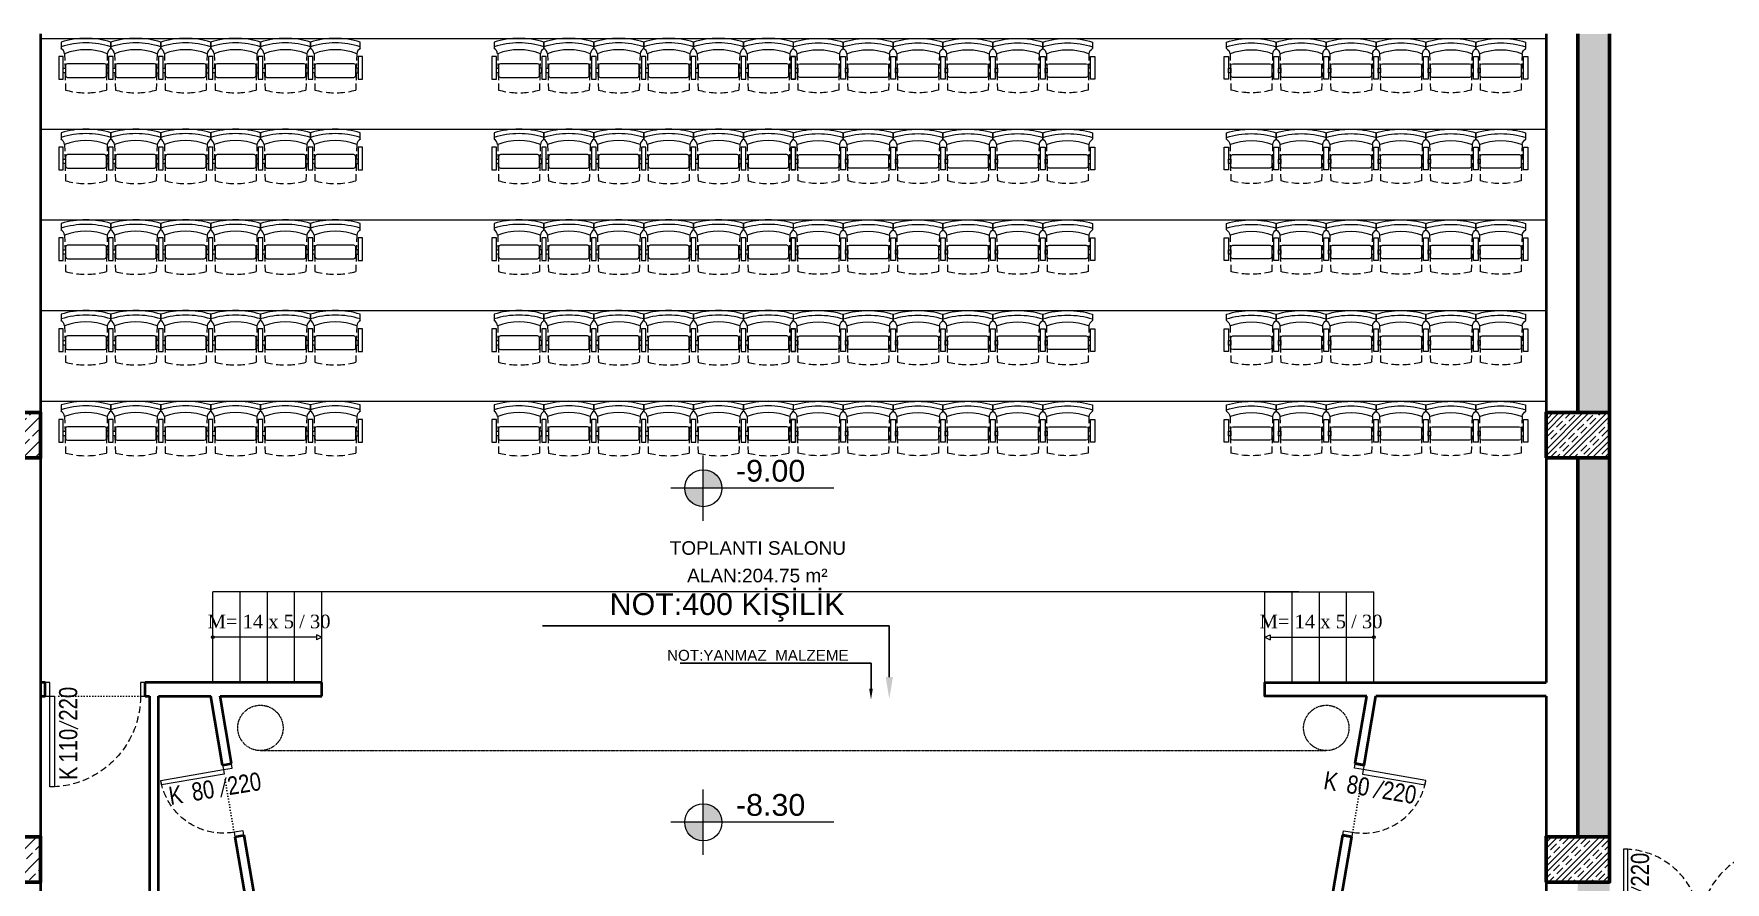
# Model space of a CAD drawing. Header units: millimetres. Extents: x -7453 to 3447, y 1740 to 11040.
# Drawn here: x -3976 to -2111, y 5354 to 6289 of the extents above; entities that cross this region are included whole.
import ezdxf
from ezdxf import colors
from ezdxf.entities.mleader import LeaderData, LeaderLine
from ezdxf.enums import TextEntityAlignment as Align
from ezdxf.math import Vec2, Vec3

# ---------------------------------------------------------------- set-up
doc = ezdxf.new("R2010")
doc.units = ezdxf.units.MM
for name, pattern in [('ACAD_ISO07W100', [3, 0, -3]), ('DASHED', [0.75, 0.5, -0.25]), ('HIDDEN', [9.525, 6.35, -3.175])]:
    doc.linetypes.add(name, pattern=pattern)
for name, color, linetype, lineweight in [('betonarme-İM', 1, 'Continuous', 50), ('duvar-İM', 71, 'Continuous', 35), ('IZDUSUM INCE', 252, 'Continuous', 5), ('kapı-açılış-İM', 253, 'Continuous', 5), ('kapı-kesit-İM', 252, 'Continuous', 9), ('kapı-poz-İM', 115, 'Continuous', 0), ('kot-İM', 43, 'Continuous', 20), ('merdiven-İM', 251, 'Continuous', 20), ('tarama-b.a-İM', 8, 'Continuous', 9), ('tefriş-eşya-İM', 155, 'Continuous', 0), ('yazı-malzeme-İM', 45, 'Continuous', 20), ('yazı-mekan-İM', 43, 'Continuous', 30)]:
    doc.layers.add(name, color=color, linetype=linetype, lineweight=lineweight)
doc.styles.add('ARIAL', font='arial.ttf')
doc.styles.get("Standard").update_dxf_attribs({"font": 'arial.ttf'})
doc.styles.add('YAZ-50', font='times.ttf', dxfattribs={"width": 0.9})
pattern_1 = [(45, (-6191.761, 28331.088), (-13.258252, 13.258252), []), (45, (-6178.503, 28331.088), (-13.258252, 13.258252), [9.375, -4.6875])]
pattern_2 = [(45, (-6191.761, 28296.088), (-13.258252, 13.258252), []), (45, (-6178.503, 28296.088), (-13.258252, 13.258252), [9.375, -4.6875])]

# ---------------------------------------------------------------- blocks, each defined once
blk = doc.blocks.new('okul 15-110')
at = {"layer": 'duvar-İM'}
for points in [[(0, 15), (0, 0)], [(110, 15), (110, 0)]]:
    blk.add_lwpolyline(points, dxfattribs=at)
at = {"layer": 'kapı-açılış-İM', "linetype": 'ACAD_ISO07W100'}
blk.add_line((105, 15), (10, 15), dxfattribs=at)
at = {"layer": 'kapı-açılış-İM', "color": 30, "linetype": 'DASHED', "ltscale": 15}
blk.add_arc((5, 15), 100, 0, 90, dxfattribs=at)
at = {"layer": 'kapı-kesit-İM', "color": 30}
blk.add_lwpolyline([(5, 15), (10, 15), (10, 115), (5, 115)], close=True, dxfattribs=at)
at = {"layer": 'kapı-kesit-İM', "color": 84}
for points in [[(5, 0), (0, 0), (0, 15), (5, 15)], [(110, 0), (105, 0), (105, 15), (110, 15)]]:
    blk.add_lwpolyline(points, close=True, dxfattribs=at)
blk = doc.blocks.new('konferans revit altlık_dwg_konf koltuk 2-393518-01_ 1_ KAT')
at = {"layer": 'tefriş-eşya-İM'}
for p, q in [((-0.235, -0.169), (-0.233, -0.242)), ((0.235, -0.169), (0.233, -0.242)), ((-0.232, -0.278), (-0.231, -0.33)), ((-0.225, -0.3), (-0.225, -0.41)), ((0.205, -0.28), (-0.205, -0.28)), ((0.225, -0.41), (0.225, -0.3)), ((0.232, -0.278), (0.231, -0.33)), ((-0.23, -0.388), (-0.228, -0.461)), ((-0.227, -0.497), (-0.225, -0.57)), ((-0.205, -0.43), (0.205, -0.43)), ((0.227, -0.497), (0.225, -0.57)), ((0.23, -0.388), (0.228, -0.461))]:
    blk.add_line(p, q, dxfattribs=at)
for points in [[(-0.275, -0.04), (-0.275, -0.093), (-0.275, -0.11)], [(0.275, -0.11), (0.275, -0.093), (0.275, -0.04)]]:
    blk.add_lwpolyline(points, dxfattribs=at)
for points in [[(-0.3, -0.2), (-0.3, -0.45), (-0.25, -0.45), (-0.25, -0.2)], [(-0.25, -0.33), (-0.225, -0.33), (-0.225, -0.38), (-0.25, -0.38)], [(0.25, -0.33), (0.225, -0.33), (0.225, -0.38), (0.25, -0.38)], [(0.25, -0.2), (0.25, -0.45), (0.3, -0.45), (0.3, -0.2)]]:
    blk.add_lwpolyline(points, close=True, dxfattribs=at)
for centre, radius, start, end in [((0, -0.966), 0.966, 73.4545, 106.5455), ((0, -0.961), 0.911, 72.4237, 107.5763), ((0, -0.961), 0.911, 72.4237, 107.5763), ((-0.324, -0.186), 0.0903, 11.16, 57.4402), ((0, -0.78), 0.655, 68.9609, 111.0391), ((0.324, -0.186), 0.0903, 122.5598, 168.84), ((-0.205, -0.3), 0.02, 90, 180), ((0.205, -0.3), 0.02, 0, 90), ((-0.205, -0.41), 0.02, 180, 270), ((0.205, -0.41), 0.02, 270, 0), ((0, 0.259), 0.859, 254.8129, 260.3355), ((0, 0.259), 0.859, 263.0968, 268.6194), ((0, 0.259), 0.859, 271.3806, 276.9032), ((0, 0.259), 0.859, 279.6645, 285.1871)]:
    blk.add_arc(centre, radius, start, end, dxfattribs=at)
blk = doc.blocks.new('okul 10-80')
at = {"layer": 'duvar-İM'}
for points in [[(0, 10), (0, 0)], [(80, 10), (80, 0)]]:
    blk.add_lwpolyline(points, dxfattribs=at)
at = {"layer": 'kapı-açılış-İM', "linetype": 'ACAD_ISO07W100'}
blk.add_line((75, 10), (10, 10), dxfattribs=at)
at = {"layer": 'kapı-açılış-İM', "color": 30, "linetype": 'DASHED', "ltscale": 15}
blk.add_arc((5, 10), 70, 0, 90, dxfattribs=at)
at = {"layer": 'kapı-kesit-İM', "color": 30}
blk.add_lwpolyline([(5, 10), (10, 10), (10, 80), (5, 80)], close=True, dxfattribs=at)
at = {"layer": 'kapı-kesit-İM', "color": 84}
for points in [[(5, 0), (0, 0), (0, 10), (5, 10)], [(80, 0), (75, 0), (75, 10), (80, 10)]]:
    blk.add_lwpolyline(points, close=True, dxfattribs=at)
blk = doc.blocks.new('KOLON KONFERANS')
at = {"layer": 'tarama-b.a-İM'}
h = blk.add_hatch(dxfattribs=at)
h.set_pattern_fill('ANSI33', color=256, scale=75, style=0)
h.set_pattern_definition(pattern_1)
h.paths.add_polyline_path([(31281, -71600.6), (31281, -71550.6), (31351, -71550.6), (31351, -71600.6)])
h = blk.add_hatch(dxfattribs=at)
h.set_pattern_fill('ANSI33', color=256, scale=75, style=0)
h.set_pattern_definition(pattern_1)
h.paths.add_polyline_path([(33011, -71600.6), (33011, -71550.6), (33081, -71550.6), (33081, -71600.6)])
h = blk.add_hatch(dxfattribs=at)
h.set_pattern_fill('ANSI33', color=256, scale=75, style=0)
h.set_pattern_definition(pattern_2)
h.paths.add_polyline_path([(31281, -72068.1), (31281, -72018.1), (31351, -72018.1), (31351, -72068.1)])
h = blk.add_hatch(dxfattribs=at)
h.set_pattern_fill('ANSI33', color=256, scale=75, style=0)
h.set_pattern_definition(pattern_2)
h.paths.add_polyline_path([(33011, -72068.1), (33011, -72018.1), (33081, -72018.1), (33081, -72068.1)])
at = {"layer": 'betonarme-İM', "elevation": 0}
for points in [[(31281, -71600.6), (31281, -71550.6), (31351, -71550.6), (31351, -71600.6)], [(33011, -71600.6), (33011, -71550.6), (33081, -71550.6), (33081, -71600.6)], [(31281, -72068.1), (31281, -72018.1), (31351, -72018.1), (31351, -72068.1)], [(33011, -72068.1), (33011, -72018.1), (33081, -72018.1), (33081, -72068.1)]]:
    blk.add_lwpolyline(points, close=True, dxfattribs=at)
blk = doc.blocks.new('KAPI ETİKET 100')
blk.add_lwpolyline([(-19.9, 65.2), (0.6, 56.3)])
at = {"width": 0.8}
blk.add_attdef('000', text='', height=20, rotation=90, dxfattribs=at).set_placement((-20.2, 84.1), align=Align.TOP_CENTER)
blk.add_attdef('000', text='', height=20, rotation=90, dxfattribs=at).set_placement((-0.1, 37.9), align=Align.CENTER)
blk.add_attdef('K', text='', height=20, rotation=90, dxfattribs=at).set_placement((-10, 7.5), align=Align.MIDDLE_CENTER)
blk = doc.blocks.new('kot plan 100')
h = blk.add_hatch(color=256)
h.paths.add_polyline_path([(0, 20.4), (0, 0), (20.4, 0, 0.414214)])
h.paths.add_polyline_path([(0, 0), (-20.4, 0, 0.414214), (0, -20.4)])
at = {"ltscale": 500}
for points in [[(0, -36), (0, 36)], [(144, 0), (-36, 0)]]:
    blk.add_lwpolyline(points, dxfattribs=at)
blk.add_circle((0, 0), 20.4)
at = {"style": 'ARIAL'}
blk.add_attdef('INCE_KOT', (36, 7.2), '', height=36, dxfattribs=at)
blk.add_attdef('KALIN_KOT', text='', height=36, dxfattribs=at).set_placement((36, -7.2), align=Align.TOP_LEFT)
blk = doc.blocks.new('15-180')
at = {"layer": 'duvar-İM'}
for points in [[(0, 15), (0, 0)], [(180, 15), (180, 0)]]:
    blk.add_lwpolyline(points, dxfattribs=at)
at = {"layer": 'kapı-açılış-İM', "linetype": 'ACAD_ISO07W100'}
blk.add_line((10, 15), (170, 15), dxfattribs=at)
at = {"layer": 'kapı-açılış-İM', "color": 30, "linetype": 'DASHED', "ltscale": 15}
for centre, radius, start, end in [((5.3, 15.1), 84.7, 359.9255, 90.1801), ((175, 15), 85, 90, 180)]:
    blk.add_arc(centre, radius, start, end, dxfattribs=at)
at = {"layer": 'kapı-kesit-İM', "color": 30}
for points in [[(5, 15), (10, 15), (10, 100), (5, 100)], [(175, 15), (170, 15), (170, 100), (175, 100)]]:
    blk.add_lwpolyline(points, close=True, dxfattribs=at)
at = {"layer": 'kapı-kesit-İM', "color": 84}
for points in [[(5, 0), (0, 0), (0, 15), (5, 15)], [(175, 0), (180, 0), (180, 15), (175, 15)]]:
    blk.add_lwpolyline(points, close=True, dxfattribs=at)
blk = doc.blocks.new('DAİRE ETİKET İM')
at = {"layer": 'yazı-mekan-İM', "style": 'ARIAL'}
blk.add_attdef('DAİRENO', text='', height=15, dxfattribs=at).set_placement((50, 2.8), align=Align.CENTER)
at = {"layer": 'yazı-mekan-İM'}
blk.add_attdef('ALAN:', text='', height=15, dxfattribs=at).set_placement((49.4, -27.6), align=Align.CENTER)

msp = doc.modelspace()

# ---------------------------------------------------------------- hatches: boundary and pattern name
at = {"layer": 'tarama-b.a-İM'}
h = msp.add_hatch(dxfattribs=at)
h.set_pattern_fill('ANSI33', color=256, scale=75, style=0)
h.set_pattern_definition([(45, (-12414.44, 142253.633), (-13.2582521, 13.2582521), []), (45, (-12401.181, 142253.633), (-13.2582521, 13.2582521), [9.375, -4.6875])])
h.paths.add_polyline_path([(-2238.78, 6763.56), (-2273.78, 6763.56), (-2273.78, 6648.56), (-2238.78, 6648.56)])
h.paths.add_polyline_path([(-2238.78, 6338.56), (-2273.78, 6338.56), (-2273.78, 6568.56), (-2238.78, 6568.56)])
h.paths.add_polyline_path([(-2238.78, 5871.06), (-2273.78, 5871.06), (-2273.78, 6288.56), (-2238.78, 6288.56)])
h.paths.add_polyline_path([(-2238.78, 5403.56), (-2273.78, 5403.56), (-2273.78, 5821.06), (-2238.78, 5821.06)])
h.paths.add_polyline_path([(-2238.78, 4928.56), (-2273.78, 4928.56), (-2273.78, 5353.56), (-2238.78, 5353.56)])
h.paths.add_polyline_path([(-2238.78, 4583.56), (-2273.78, 4583.56), (-2273.78, 4878.56), (-2238.78, 4878.56)])
h.paths.add_polyline_path([(-2238.78, 4448.56), (-2273.78, 4448.56), (-2273.78, 4473.56), (-2238.78, 4473.56)])
h = msp.add_hatch(dxfattribs=at)
h.set_pattern_fill('ANSI33', color=256, scale=75, style=0)
h.set_pattern_definition([(45, (-12379.44, 129454.781), (-13.2582521, 13.2582521), []), (45, (-12366.181, 129454.781), (-13.2582521, 13.2582521), [9.375, -4.6875])])
h.paths.add_polyline_path([(-2238.78, 6648.56), (-2273.78, 6648.56), (-2273.78, 6763.56), (-2238.78, 6763.56)])
h.paths.add_polyline_path([(-2238.78, 6338.56), (-2273.78, 6338.56), (-2273.78, 6568.56), (-2238.78, 6568.56)])
h.paths.add_polyline_path([(-2238.78, 5871.06), (-2273.78, 5871.06), (-2273.78, 6288.56), (-2238.78, 6288.56)])
h.paths.add_polyline_path([(-2238.78, 5403.56), (-2273.78, 5403.56), (-2273.78, 5821.06), (-2238.78, 5821.06)])
h.paths.add_polyline_path([(-2238.78, 4928.56), (-2273.78, 4928.56), (-2273.78, 5353.56), (-2238.78, 5353.56)])
h.paths.add_polyline_path([(-2238.78, 4583.56), (-2273.78, 4583.56), (-2273.78, 4878.56), (-2238.78, 4878.56)])
h.paths.add_polyline_path([(-2273.78, 4448.56), (-2253.78, 4448.56), (-2253.78, 4448.56), (-2238.78, 4448.56), (-2238.78, 4473.56), (-2273.78, 4473.56)])
h = msp.add_hatch(dxfattribs=at)
h.set_pattern_fill('ANSI33', color=256, scale=75, style=0)
h.set_pattern_definition([(45, (-41511.535, 105752.777), (-13.258252, 13.258252), []), (45, (-41498.276, 105752.777), (-13.258252, 13.258252), [9.375, -4.6875])])
h.paths.add_polyline_path([(-2308.78, 5821.06), (-2308.78, 5871.06), (-2238.78, 5871.06), (-2238.78, 5821.06)])
h = msp.add_hatch(dxfattribs=at)
h.set_pattern_fill('ANSI33', color=256, scale=75, style=0)
h.set_pattern_definition([(45, (-41511.535, 105717.777), (-13.258252, 13.258252), []), (45, (-41498.276, 105717.777), (-13.258252, 13.258252), [9.375, -4.6875])])
h.paths.add_polyline_path([(-2308.78, 5353.56), (-2308.78, 5403.56), (-2238.78, 5403.56), (-2238.78, 5353.56)])

# ---------------------------------------------------------------- linework, layer by layer
at = {"layer": 'betonarme-İM', "elevation": 0}
for points in [[(-2273.78, 6288.56), (-2273.78, 5871.06)], [(-2273.78, 6288.56), (-2273.78, 5871.06)], [(-2238.78, 6288.56), (-2238.78, 5871.06)], [(-2238.78, 6288.56), (-2238.78, 5871.06)], [(-2273.78, 5821.06), (-2273.78, 5403.56)], [(-2273.78, 5821.06), (-2273.78, 5403.56)], [(-2238.78, 5821.06), (-2238.78, 5403.56)], [(-2238.78, 5821.06), (-2238.78, 5403.56)]]:
    msp.add_lwpolyline(points, dxfattribs=at)
for points in [[(-4038.78, 5821.06), (-4038.78, 5871.06), (-3968.78, 5871.06), (-3968.78, 5821.06)], [(-2308.78, 5821.06), (-2308.78, 5871.06), (-2238.78, 5871.06), (-2238.78, 5821.06)], [(-4038.78, 5353.56), (-4038.78, 5403.56), (-3968.78, 5403.56), (-3968.78, 5353.56)], [(-2308.78, 5353.56), (-2308.78, 5403.56), (-2238.78, 5403.56), (-2238.78, 5353.56)]]:
    msp.add_lwpolyline(points, close=True, dxfattribs=at)
at = {"layer": 'duvar-İM'}
for p, q in [((-3658.78, 5573.56, 0), (-3853.64, 5573.56, 0)), ((-3848.78, 5558.56), (-3848.78, 4598.56)), ((-3838.78, 4598.56, 0), (-3838.78, 5558.56, 0)), ((-3838.78, 5558.56, 0), (-3781.137, 5558.56, 0)), ((-3770.991, 5558.56, 0), (-3658.78, 5558.56, 0)), ((-3658.78, 5558.56, 0), (-3658.78, 5573.56, 0)), ((-3658.78, 5558.56, 0), (-3658.78, 5573.56, 0))]:
    msp.add_line(p, q, dxfattribs=at)
at = {"layer": 'duvar-İM', "elevation": 0}
for points in [[(-3968.78, 6288.56), (-3968.78, 5871.06)], [(-2308.78, 6288.56), (-2308.78, 5871.06)], [(-3968.78, 5821.06), (-3968.78, 5403.56)], [(-2308.78, 5821.06), (-2308.78, 5573.56)], [(-3963.78, 5573.56), (-3968.78, 5573.56)], [(-3968.78, 5558.56), (-3963.78, 5558.56)], [(-3853.64, 5558.56), (-3848.78, 5558.56)], [(-3768.104, 5482.531), (-3781.137, 5558.56)], [(-3758.247, 5484.221), (-3770.991, 5558.56)], [(-2506.569, 5558.56), (-2618.78, 5558.56), (-2618.78, 5573.56), (-2308.78, 5573.56)], [(-2519.312, 5484.221), (-2506.569, 5558.56)], [(-2509.456, 5482.531), (-2496.423, 5558.56)], [(-2308.78, 5558.56), (-2496.423, 5558.56)], [(-2308.78, 5558.56), (-2308.78, 5403.56)], [(-2519.312, 5484.221), (-2509.456, 5482.531)], [(-2519.312, 5484.221), (-2509.456, 5482.531)], [(-3754.587, 5403.682), (-3696.28, 5063.56), (-2581.28, 5063.56), (-2522.973, 5403.682)], [(-3744.73, 5405.371), (-3687.848, 5073.56), (-2589.712, 5073.56), (-2532.83, 5405.371)], [(-2532.83, 5405.371), (-2522.973, 5403.682)], [(-2532.83, 5405.371), (-2522.973, 5403.682)], [(-3968.78, 5353.56), (-3968.78, 4928.56)], [(-2308.78, 5353.56), (-2308.78, 4943.56)]]:
    msp.add_lwpolyline(points, dxfattribs=at)
at = {"layer": 'IZDUSUM INCE', "linetype": 'HIDDEN', "ltscale": 0.05}
msp.add_line((-3726.418, 5498.56, 0), (-2551.142, 5498.56, 0), dxfattribs=at)
msp.add_line((-3726.418, 5498.56, 0), (-2551.142, 5498.56, 0), dxfattribs=at)
for centre in [(-3726.418, 5523.56, 0), (-3726.418, 5523.56, 0), (-2551.142, 5523.56, 0), (-2551.142, 5523.56, 0)]:
    msp.add_circle(centre, 25, dxfattribs=at)
at = {"layer": 'merdiven-İM'}
for p, q in [((-3664.78, 5623.56, 0), (-3778.78, 5623.56, 0)), ((-3664.78, 5623.56, 0), (-3778.78, 5623.56, 0)), ((-3658.78, 5623.56, 0), (-3664.671, 5626.307, 0)), ((-3664.671, 5626.307, 0), (-3664.671, 5620.812, 0)), ((-3658.78, 5623.56, 0), (-3664.671, 5626.307, 0)), ((-3664.671, 5626.307, 0), (-3664.671, 5620.812, 0)), ((-3658.78, 5623.56, 0), (-3664.671, 5620.812, 0)), ((-3658.78, 5623.56, 0), (-3664.671, 5620.812, 0)), ((-2618.78, 5623.56, 0), (-2612.889, 5626.307, 0)), ((-2618.78, 5623.56, 0), (-2612.889, 5626.307, 0)), ((-2618.78, 5623.56, 0), (-2612.889, 5620.812, 0)), ((-2618.78, 5623.56, 0), (-2612.889, 5620.812, 0)), ((-2612.889, 5626.307, 0), (-2612.889, 5620.812, 0)), ((-2612.889, 5626.307, 0), (-2612.889, 5620.812, 0)), ((-2612.78, 5623.56, 0), (-2498.78, 5623.56, 0)), ((-2612.78, 5623.56, 0), (-2498.78, 5623.56, 0))]:
    msp.add_line(p, q, dxfattribs=at)
at = {"layer": 'merdiven-İM', "elevation": 0}
for points in [[(-3968.78, 6283.56), (-2308.78, 6283.56)], [(-3968.78, 6283.56), (-2308.78, 6283.56)], [(-3968.78, 6183.56), (-2308.78, 6183.56)], [(-3968.78, 6183.56), (-2308.78, 6183.56)], [(-3968.78, 6083.56), (-2308.78, 6083.56)], [(-3968.78, 6083.56), (-2308.78, 6083.56)], [(-3968.78, 5983.56), (-2308.78, 5983.56)], [(-3968.78, 5983.56), (-2308.78, 5983.56)], [(-3968.78, 5883.56), (-2308.78, 5883.56)], [(-3968.78, 5883.56), (-2308.78, 5883.56)], [(-3778.78, 5573.56), (-3778.78, 5673.56)], [(-3658.78, 5673.56), (-3778.78, 5673.56)], [(-3658.78, 5673.56), (-3778.78, 5673.56)], [(-3748.78, 5573.56), (-3748.78, 5673.56)], [(-3718.78, 5573.56), (-3718.78, 5673.56)], [(-3718.78, 5573.56), (-3718.78, 5673.56)], [(-2581.28, 5673.56), (-3696.28, 5673.56)], [(-2581.28, 5673.56), (-3696.28, 5673.56)], [(-3688.78, 5573.56), (-3688.78, 5673.56)], [(-3688.78, 5573.56), (-3688.78, 5673.56)], [(-3658.78, 5573.56), (-3658.78, 5673.56)], [(-3658.78, 5573.56), (-3658.78, 5673.56)], [(-2618.78, 5573.56), (-2618.78, 5673.56)], [(-2618.78, 5673.56), (-2498.78, 5673.56)], [(-2618.78, 5573.56), (-2618.78, 5673.56)], [(-2618.78, 5673.56), (-2498.78, 5673.56)], [(-2588.78, 5573.56), (-2588.78, 5673.56)], [(-2588.78, 5573.56), (-2588.78, 5673.56)], [(-2558.78, 5573.56), (-2558.78, 5673.56)], [(-2558.78, 5573.56), (-2558.78, 5673.56)], [(-2528.78, 5573.56), (-2528.78, 5673.56)], [(-2528.78, 5573.56), (-2528.78, 5673.56)], [(-2498.78, 5573.56), (-2498.78, 5673.56)], [(-2498.78, 5573.56), (-2498.78, 5673.56)]]:
    msp.add_lwpolyline(points, dxfattribs=at)
at = {"layer": 'merdiven-İM'}
for centre in [(-3778.78, 5623.56, 0), (-2498.78, 5623.56, 0), (-2498.78, 5623.56, 0)]:
    msp.add_circle(centre, 1.5, dxfattribs=at)

# ---------------------------------------------------------------- block references
msp.add_blockref('KOLON KONFERANS', (-35319.773, 77421.689))
at = {"extrusion": (0, 0, -1), "yscale": 99.9999999998335, "zscale": -99.9999999998335}
for p, xscale in [((3918.78, 6283.56), -99.9999999998335), ((3863.78, 6283.56), -99.9999999998335), ((3808.78, 6283.56), -99.9999999998335), ((3753.78, 6283.56), -99.9999999998335), ((3698.78, 6283.56), -99.9999999998335), ((3643.78, 6283.56), -99.9999999998335), ((3441.28, 6283.56, 0), -99.9999999998335), ((3386.28, 6283.56, 0), -99.9999999998335), ((3331.28, 6283.56, 0), -99.9999999998335), ((3276.28, 6283.56, 0), -99.9999999998335), ((3221.28, 6283.56, 0), -99.9999999998335), ((3166.28, 6283.56, 0), -99.9999999998335), ((3111.28, 6283.56, 0), 99.9999999998335), ((3056.28, 6283.56, 0), 99.9999999998335), ((3001.28, 6283.56, 0), 99.9999999998335), ((2946.28, 6283.56, 0), 99.9999999998335), ((2891.28, 6283.56, 0), 99.9999999998335), ((2836.28, 6283.56, 0), 99.9999999998335), ((2633.78, 6283.56, 0), 99.9999999998335), ((2633.78, 6283.56, 0), 99.9999999998335), ((2578.78, 6283.56, 0), 99.9999999998335), ((2578.78, 6283.56, 0), 99.9999999998335), ((2523.78, 6283.56, 0), 99.9999999998335), ((2523.78, 6283.56, 0), 99.9999999998335), ((2468.78, 6283.56, 0), 99.9999999998335), ((2468.78, 6283.56, 0), 99.9999999998335), ((2413.78, 6283.56, 0), 99.9999999998335), ((2413.78, 6283.56, 0), 99.9999999998335), ((2358.78, 6283.56, 0), 99.9999999998335), ((2358.78, 6283.56, 0), 99.9999999998335), ((3918.78, 6183.56), -99.9999999998335), ((3863.78, 6183.56), -99.9999999998335), ((3808.78, 6183.56), -99.9999999998335), ((3753.78, 6183.56), -99.9999999998335), ((3753.78, 6183.56, 0), -99.9999999998335), ((3698.78, 6183.56), -99.9999999998335), ((3643.78, 6183.56), -99.9999999998335), ((3441.28, 6183.56), -99.9999999998335), ((3386.28, 6183.56), -99.9999999998335), ((3331.28, 6183.56), -99.9999999998335), ((3276.28, 6183.56), -99.9999999998335), ((3221.28, 6183.56), -99.9999999998335), ((3166.28, 6183.56), -99.9999999998335), ((3111.28, 6183.56), 99.9999999998335), ((3056.28, 6183.56), 99.9999999998335), ((3001.28, 6183.56), 99.9999999998335), ((2946.28, 6183.56), 99.9999999998335), ((2891.28, 6183.56), 99.9999999998335), ((2836.28, 6183.56), 99.9999999998335), ((2633.78, 6183.56, 0), 99.9999999998335), ((2633.78, 6183.56, 0), 99.9999999998335), ((2578.78, 6183.56, 0), 99.9999999998335), ((2578.78, 6183.56, 0), 99.9999999998335), ((2523.78, 6183.56, 0), 99.9999999998335), ((2523.78, 6183.56, 0), 99.9999999998335), ((2468.78, 6183.56, 0), 99.9999999998335), ((2468.78, 6183.56, 0), 99.9999999998335), ((2413.78, 6183.56, 0), 99.9999999998335), ((2413.78, 6183.56, 0), 99.9999999998335), ((2358.78, 6183.56, 0), 99.9999999998335), ((2358.78, 6183.56, 0), 99.9999999998335), ((3918.78, 6083.56), -99.9999999998335), ((3863.78, 6083.56), -99.9999999998335), ((3808.78, 6083.56), -99.9999999998335), ((3753.78, 6083.56), -99.9999999998335), ((3698.78, 6083.56), -99.9999999998335), ((3643.78, 6083.56), -99.9999999998335), ((3441.28, 6083.56, 0), -99.9999999998335), ((3386.28, 6083.56, 0), -99.9999999998335), ((3331.28, 6083.56, 0), -99.9999999998335), ((3276.28, 6083.56, 0), -99.9999999998335), ((3221.28, 6083.56, 0), -99.9999999998335), ((3166.28, 6083.56, 0), -99.9999999998335), ((3111.28, 6083.56, 0), 99.9999999998335), ((3056.28, 6083.56, 0), 99.9999999998335), ((3001.28, 6083.56, 0), 99.9999999998335), ((2946.28, 6083.56, 0), 99.9999999998335), ((2891.28, 6083.56, 0), 99.9999999998335), ((2836.28, 6083.56, 0), 99.9999999998335), ((2633.78, 6083.56, 0), 99.9999999998335), ((2633.78, 6083.56, 0), 99.9999999998335), ((2578.78, 6083.56, 0), 99.9999999998335), ((2578.78, 6083.56, 0), 99.9999999998335), ((2523.78, 6083.56, 0), 99.9999999998335), ((2523.78, 6083.56, 0), 99.9999999998335), ((2468.78, 6083.56, 0), 99.9999999998335), ((2468.78, 6083.56, 0), 99.9999999998335), ((2413.78, 6083.56, 0), 99.9999999998335), ((2413.78, 6083.56, 0), 99.9999999998335), ((2358.78, 6083.56, 0), 99.9999999998335), ((2358.78, 6083.56, 0), 99.9999999998335), ((3918.78, 5983.56), -99.9999999998335), ((3863.78, 5983.56), -99.9999999998335), ((3808.78, 5983.56), -99.9999999998335), ((3753.78, 5983.56), -99.9999999998335), ((3698.78, 5983.56), -99.9999999998335), ((3643.78, 5983.56), -99.9999999998335), ((3441.28, 5983.56, 0), -99.9999999998335), ((3386.28, 5983.56, 0), -99.9999999998335), ((3331.28, 5983.56, 0), -99.9999999998335), ((3276.28, 5983.56, 0), -99.9999999998335), ((3221.28, 5983.56, 0), -99.9999999998335), ((3166.28, 5983.56, 0), -99.9999999998335), ((3111.28, 5983.56, 0), 99.9999999998335), ((3056.28, 5983.56, 0), 99.9999999998335), ((3001.28, 5983.56, 0), 99.9999999998335), ((2946.28, 5983.56, 0), 99.9999999998335), ((2891.28, 5983.56, 0), 99.9999999998335), ((2836.28, 5983.56, 0), 99.9999999998335), ((2633.78, 5983.56, 0), 99.9999999998335), ((2633.78, 5983.56, 0), 99.9999999998335), ((2578.78, 5983.56, 0), 99.9999999998335), ((2578.78, 5983.56, 0), 99.9999999998335), ((2523.78, 5983.56, 0), 99.9999999998335), ((2523.78, 5983.56, 0), 99.9999999998335), ((2468.78, 5983.56, 0), 99.9999999998335), ((2468.78, 5983.56, 0), 99.9999999998335), ((2413.78, 5983.56, 0), 99.9999999998335), ((2413.78, 5983.56, 0), 99.9999999998335), ((2358.78, 5983.56, 0), 99.9999999998335), ((2358.78, 5983.56, 0), 99.9999999998335), ((3918.78, 5883.56), -99.9999999998335), ((3863.78, 5883.56), -99.9999999998335), ((3808.78, 5883.56), -99.9999999998335), ((3753.78, 5883.56), -99.9999999998335), ((3698.78, 5883.56), -99.9999999998335), ((3643.78, 5883.56), -99.9999999998335), ((3441.28, 5883.56, 0), -99.9999999998335), ((3386.28, 5883.56, 0), -99.9999999998335), ((3331.28, 5883.56, 0), -99.9999999998335), ((3276.28, 5883.56, 0), -99.9999999998335), ((3221.28, 5883.56, 0), -99.9999999998335), ((3166.28, 5883.56, 0), -99.9999999998335), ((3111.28, 5883.56, 0), 99.9999999998335), ((3056.28, 5883.56, 0), 99.9999999998335), ((3001.28, 5883.56, 0), 99.9999999998335), ((2946.28, 5883.56, 0), 99.9999999998335), ((2891.28, 5883.56, 0), 99.9999999998335), ((2836.28, 5883.56, 0), 99.9999999998335), ((2633.78, 5883.56, 0), 99.9999999998335), ((2633.78, 5883.56, 0), 99.9999999998335), ((2578.78, 5883.56, 0), 99.9999999998335), ((2578.78, 5883.56, 0), 99.9999999998335), ((2523.78, 5883.56, 0), 99.9999999998335), ((2523.78, 5883.56, 0), 99.9999999998335), ((2468.78, 5883.56, 0), 99.9999999998335), ((2468.78, 5883.56, 0), 99.9999999998335), ((2413.78, 5883.56, 0), 99.9999999998335), ((2413.78, 5883.56, 0), 99.9999999998335), ((2358.78, 5883.56, 0), 99.9999999998335), ((2358.78, 5883.56, 0), 99.9999999998335)]:
    msp.add_blockref('konferans revit altlık_dwg_konf koltuk 2-393518-01_ 1_ KAT', p, dxfattribs=dict(at, xscale=xscale))
at = {"layer": 'kapı-kesit-İM', "xscale": -1, "rotation": 180}
msp.add_blockref('okul 15-110', (-3963.64, 5573.56, 0), dxfattribs=at)
at = {"layer": 'kapı-kesit-İM', "extrusion": (0, 0, -1), "zscale": -1, "rotation": 260.2724214485663}
msp.add_blockref('okul 10-80', (3758.247, 5484.221, 0), dxfattribs=at)
msp.add_blockref('okul 10-80', (3758.247, 5484.221, 0), dxfattribs=at)
at = {"layer": 'kapı-kesit-İM', "extrusion": (0, 0, -1), "xscale": -1, "zscale": -1, "rotation": 99.72757855143381}
msp.add_blockref('okul 10-80', (2519.312, 5484.221, 0), dxfattribs=at)
msp.add_blockref('okul 10-80', (2519.312, 5484.221, 0), dxfattribs=at)
at = {"layer": 'kapı-kesit-İM'}
msp.add_blockref('15-180', (-2228.512, 5290.08, 0), dxfattribs=at)
at = {"layer": 'kapı-poz-İM'}
ref = msp.add_blockref('KAPI ETİKET 100', (-3928.271, 5466.11), dxfattribs=at)
ref.add_attrib('K', 'K', dxfattribs={"layer": '0', "height": 20, "rotation": 90, "width": 0.8}).set_placement((-3938.271, 5473.565), align=Align.MIDDLE_CENTER)
ref.add_attrib('000', '110', dxfattribs={"layer": '0', "height": 20, "rotation": 90, "width": 0.8}).set_placement((-3928.369, 5504.023), align=Align.CENTER)
ref.add_attrib('000', '220', dxfattribs={"layer": '0', "height": 20, "rotation": 90, "width": 0.8}).set_placement((-3948.474, 5550.197), align=Align.TOP_CENTER)
ref = msp.add_blockref('KAPI ETİKET 100', (-3825.606, 5438.591), dxfattribs=dict(at, rotation=279.3007675744884))
ref.add_attrib('K', 'K', dxfattribs={"layer": '0', "height": 20, "rotation": 9.300768, "width": 0.8}).set_placement((-3819.866, 5449.664), align=Align.MIDDLE_CENTER)
ref.add_attrib('000', '80', dxfattribs={"layer": '0', "height": 20, "rotation": 9.300768, "width": 0.8}).set_placement((-3788.208, 5444.814), align=Align.CENTER)
ref.add_attrib('000', '220', dxfattribs={"layer": '0', "height": 20, "rotation": 9.300768, "width": 0.8}).set_placement((-3745.891, 5472.118), align=Align.TOP_CENTER)
ref = msp.add_blockref('KAPI ETİKET 100', (-3825.606, 5438.591, 0), dxfattribs=dict(at, rotation=279.3007675744884))
ref.add_attrib('K', 'K', dxfattribs={"layer": '0', "height": 20, "rotation": 9.300768, "width": 0.8}).set_placement((-3819.866, 5449.664, 0), align=Align.MIDDLE_CENTER)
ref.add_attrib('000', '80', dxfattribs={"layer": '0', "height": 20, "rotation": 9.300768, "width": 0.8}).set_placement((-3788.208, 5444.814, 0), align=Align.CENTER)
ref.add_attrib('000', '220', dxfattribs={"layer": '0', "height": 20, "rotation": 9.300768, "width": 0.8}).set_placement((-3745.891, 5472.118, 0), align=Align.TOP_CENTER)
ref = msp.add_blockref('KAPI ETİKET 100', (-2555.037, 5456.413), dxfattribs=dict(at, rotation=260.3869513430396))
ref.add_attrib('K', 'K', dxfattribs={"layer": '0', "height": 20, "rotation": 350.386951, "width": 0.8}).set_placement((-2546.018, 5465.028), align=Align.MIDDLE_CENTER)
ref.add_attrib('000', '80', dxfattribs={"layer": '0', "height": 20, "rotation": 350.386951, "width": 0.8}).set_placement((-2517.641, 5450.178), align=Align.CENTER)
ref.add_attrib('000', '220', dxfattribs={"layer": '0', "height": 20, "rotation": 350.386951, "width": 0.8}).set_placement((-2468.758, 5462.291), align=Align.TOP_CENTER)
ref = msp.add_blockref('KAPI ETİKET 100', (-2555.037, 5456.413, 0), dxfattribs=dict(at, rotation=260.3869513430396))
ref.add_attrib('K', 'K', dxfattribs={"layer": '0', "height": 20, "rotation": 350.386951, "width": 0.8}).set_placement((-2546.018, 5465.028, 0), align=Align.MIDDLE_CENTER)
ref.add_attrib('000', '80', dxfattribs={"layer": '0', "height": 20, "rotation": 350.386951, "width": 0.8}).set_placement((-2517.641, 5450.178, 0), align=Align.CENTER)
ref.add_attrib('000', '220', dxfattribs={"layer": '0', "height": 20, "rotation": 350.386951, "width": 0.8}).set_placement((-2468.758, 5462.291, 0), align=Align.TOP_CENTER)
ref = msp.add_blockref('KAPI ETİKET 100', (-2195.007, 5283.246, 0), dxfattribs=at)
ref.add_attrib('K', 'K', dxfattribs={"layer": '0', "height": 20, "rotation": 90, "width": 0.8}).set_placement((-2205.007, 5290.701, 0), align=Align.MIDDLE_CENTER)
ref.add_attrib('000', '180', dxfattribs={"layer": '0', "height": 20, "rotation": 90, "width": 0.8}).set_placement((-2195.105, 5321.159, 0), align=Align.CENTER)
ref.add_attrib('000', '220', dxfattribs={"layer": '0', "height": 20, "rotation": 90, "width": 0.8}).set_placement((-2215.21, 5367.333, 0), align=Align.TOP_CENTER)
at = {"layer": 'kot-İM'}
ref = msp.add_blockref('kot plan 100', (-3238.035, 5787.788), dxfattribs=at)
ref.add_attrib('INCE_KOT', '-9.00 ', (-3202.035, 5794.988), dxfattribs={"layer": '0', "height": 24, "style": 'ARIAL'})
ref = msp.add_blockref('kot plan 100', (-3238.035, 5787.788, 0), dxfattribs=at)
ref.add_attrib('INCE_KOT', '-9.00 ', (-3202.035, 5794.988, 0), dxfattribs={"layer": '0', "height": 24, "style": 'ARIAL'})
ref = msp.add_blockref('kot plan 100', (-3238.035, 5419.504), dxfattribs=at)
ref.add_attrib('INCE_KOT', '-8.30 ', (-3202.035, 5426.704), dxfattribs={"layer": '0', "height": 24, "style": 'ARIAL'})
ref = msp.add_blockref('kot plan 100', (-3238.035, 5419.504, 0), dxfattribs=at)
ref.add_attrib('INCE_KOT', '-8.30 ', (-3202.035, 5426.704, 0), dxfattribs={"layer": '0', "height": 24, "style": 'ARIAL'})
at = {"layer": 'yazı-mekan-İM'}
ref = msp.add_blockref('DAİRE ETİKET İM', (-3227.893, 5707.09, 0), dxfattribs=at)
ref.add_attrib('DAİRENO', 'TOPLANTI SALONU', dxfattribs={"height": 15, "style": 'ARIAL'}).set_placement((-3177.897, 5709.876, 0), align=Align.BOTTOM_CENTER)
ref.add_attrib('ALAN:', 'ALAN:204.75 m²', dxfattribs={"height": 15, "style": 'ARIAL'}).set_placement((-3178.484, 5679.537, 0), align=Align.BOTTOM_CENTER)

# ---------------------------------------------------------------- texts
at = {"layer": 'merdiven-İM', "style": 'YAZ-50'}
for p in [(-3784.65, 5633.376, 0), (-3784.65, 5633.376, 0), (-2624.65, 5633.376, 0), (-2624.65, 5633.376, 0)]:
    msp.add_text('M= 14 x 5 / 30', height=15, dxfattribs=at).set_placement(p)

# ---------------------------------------------------------------- leaders
at = {"layer": 'yazı-malzeme-İM'}
ml = msp.add_multileader_mtext('Standard', dxfattribs=at)
ml.set_content('NOT:400 KİŞİLİK', color=256)
ml.set_leader_properties()
ml.build(insert=Vec2(0, 0))
ml.multileader.update_dxf_attribs({"text_left_attachment_type": 5, "text_right_attachment_type": 5, "dogleg_length": 0.36, "arrow_head_size": 24})
ctx = ml.context
ctx.base_point, ctx.char_height, ctx.arrow_head_size, ctx.landing_gap_size, ctx.plane_origin = Vec3(-3342.768, 5636.148, 0), 24, 24, 4, Vec3(-2958.637, 5621.814, 0)
ctx.left_attachment, ctx.right_attachment, ctx.text_align_type = 5, 5, 2
notes = []
notes.append((ctx, [(0, (1, 1, 0), (-3077.644, 5636.148, 0), (-1, 0), 0.72, [(0, [(-3032.971, 5555.539, 0), (-3032.971, 5636.148, 0)], 0, [])])]))
ctx.mtext.insert, ctx.mtext.alignment, ctx.mtext.flow_direction = Vec3(-3082.364, 5672.017, 0), 3, 5
ml = msp.add_multileader_mtext('Standard', dxfattribs=at)
ml.set_content('NOT:YANMAZ  MALZEME', color=256)
ml.set_leader_properties()
ml.build(insert=Vec2(0, 0))
ml.multileader.update_dxf_attribs({"text_left_attachment_type": 5, "text_right_attachment_type": 5, "dogleg_length": 0.36, "arrow_head_size": 12})
ctx = ml.context
ctx.base_point, ctx.char_height, ctx.arrow_head_size, ctx.plane_origin = Vec3(-3277.916, 5594.966), 12, 12, Vec3(-3015.978, 5587.799)
ctx.left_attachment, ctx.right_attachment, ctx.text_align_type = 5, 5, 2
notes.append((ctx, [(0, (1, 1, 0), (-3075.482, 5594.966), (-1, 0), 0.36, [(0, [(-3053.145, 5554.661), (-3053.145, 5594.966)], 0, [])])]))
ctx.mtext.insert, ctx.mtext.alignment, ctx.mtext.flow_direction = Vec3(-3077.842, 5609.578), 3, 5
ml = msp.add_multileader_mtext('Standard', dxfattribs=at)
ml.set_content('NOT:YANMAZ  MALZEME', color=256)
ml.set_leader_properties()
ml.build(insert=Vec2(0, 0))
ml.multileader.update_dxf_attribs({"text_left_attachment_type": 5, "text_right_attachment_type": 5, "dogleg_length": 0.36, "arrow_head_size": 12})
ctx = ml.context
ctx.base_point, ctx.char_height, ctx.arrow_head_size, ctx.plane_origin = Vec3(-3277.916, 5594.966, 0), 12, 12, Vec3(-3015.978, 5587.799, 0)
ctx.left_attachment, ctx.right_attachment, ctx.text_align_type = 5, 5, 2
notes.append((ctx, [(0, (1, 1, 0), (-3075.482, 5594.966, 0), (-1, 0), 0.36, [(0, [(-3053.145, 5554.661, 0), (-3053.145, 5594.966, 0)], 0, [])])]))
ctx.mtext.insert, ctx.mtext.alignment, ctx.mtext.flow_direction = Vec3(-3077.842, 5609.578, 0), 3, 5
for ctx, leaders in notes:
    for number, flags, end, landing, length, lines in leaders:
        leader = LeaderData()
        leader.index, (leader.has_last_leader_line, leader.has_dogleg_vector, leader.attachment_direction) = number, flags
        leader.last_leader_point, leader.dogleg_vector, leader.dogleg_length = Vec3(end), Vec3(landing), length
        for number, points, colour, breaks in lines:
            line = LeaderLine()
            line.index, line.vertices, line.color, line.breaks = number, Vec3.list(points), colors.encode_raw_color(colour), breaks
            leader.lines.append(line)
        ctx.leaders.append(leader)

doc.saveas('drawing.dxf')
